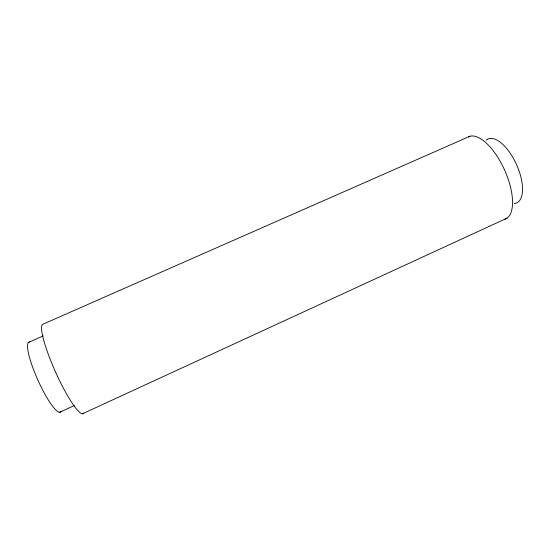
<?xml version="1.0" encoding="UTF-8"?>
<svg xmlns="http://www.w3.org/2000/svg" width="550" height="550" viewBox="0 0 550 550"><rect width="100%" height="100%" fill="white"/><g stroke="black" fill="none" stroke-linecap="round" stroke-linejoin="round"><path stroke-width="0.82" d="M82.541 413.758L506.956 218.192M59.606 412.294L74.333 405.536M28.387 342.471L43.189 335.926M469.975 136.242L42.357 324.472A49.074 8.051 65.8 0 0 57.379 376.021A49.074 8.051 65.8 0 0 83.765 413.05M468.408 136.826A45.079 19.064 65.8 0 1 504.934 170.809A45.079 19.064 65.8 0 1 504.701 219.278M61.194 411.207A38.376 7.274 65.8 0 1 38.39 381.171A38.376 7.274 65.8 0 1 29.597 342.066M486.166 140.216A35.014 15.558 65.8 0 1 516.704 164.952A35.014 15.558 65.8 0 1 514.284 203.507"/></g></svg>
